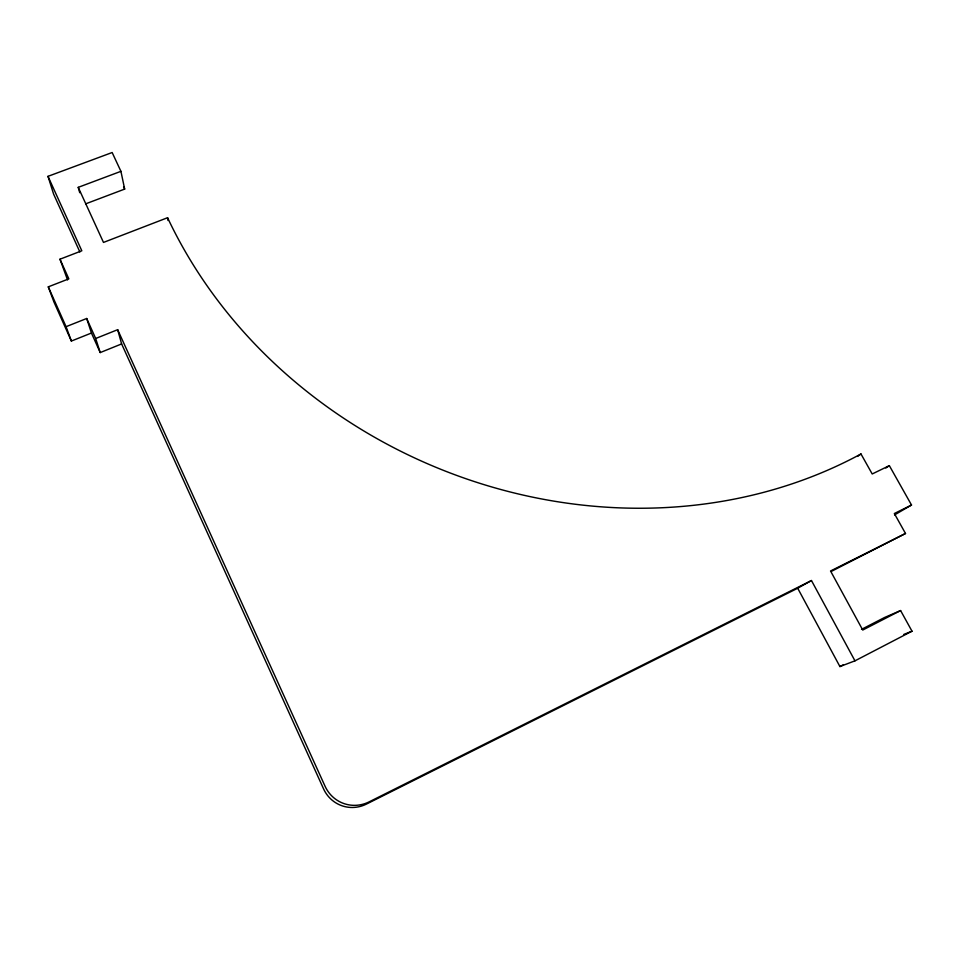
<?xml version="1.0" encoding="UTF-8"?>
<svg xmlns="http://www.w3.org/2000/svg" width="960" height="960" viewBox="0 0 960 960"><rect width="100%" height="100%" fill="white"/><g stroke="black" fill="none" stroke-linecap="round" stroke-linejoin="round"><path stroke-width="1.44" d="M857.616 456.408L860.976 453.96L872.208 473.976L889.344 465.648L911.52 505.02L894.54 514.932M885.816 468.024L889.344 465.648M121.62 343.932L100.224 352.572L95.688 338.496L117.66 329.688L121.62 343.932L323.568 788.88A32.928 31.992 -72.4 0 0 366.408 804.096L797.7 588.24L811.464 580.536L854.964 660.84L912 631.2L900.6 610.56L884.592 617.484L861.528 629.352M911.52 505.02L894.348 513.528L905.508 533.484L831.396 571.368M797.7 588.24L839.916 666.564L843.432 664.74M900.6 610.56L862.74 630.048L830.544 570.996L905.508 533.484M811.464 580.536L369.096 801.876A33.828 32.892 -72.7 0 1 325.056 786.228L117.66 329.688M48.288 286.848L54.012 302.16L71.376 341.052L91.44 333.036L86.688 318.492L66.072 326.676L48.288 286.848L68.832 278.844L59.988 259.2L81.816 250.788L48 176.34L112.152 152.52L120.924 171.336L124.668 189.096L85.704 203.832M903.828 634.404L912 631.2M860.976 453.96A475.38 415.02 22.7 0 1 167.58 217.716L103.488 242.424L78.24 187.344L120.924 171.336M839.916 666.564L854.964 660.84M123.6 186.792L124.668 189.096M79.86 251.952L53.616 194.112L48 176.34M86.688 318.492L95.688 338.496M67.536 279.912L59.988 259.2M91.44 333.036L100.224 352.572M66.072 326.676L71.376 341.052M78.24 187.344L79.728 192.72M167.58 217.716L168.012 220.5"/></g></svg>
